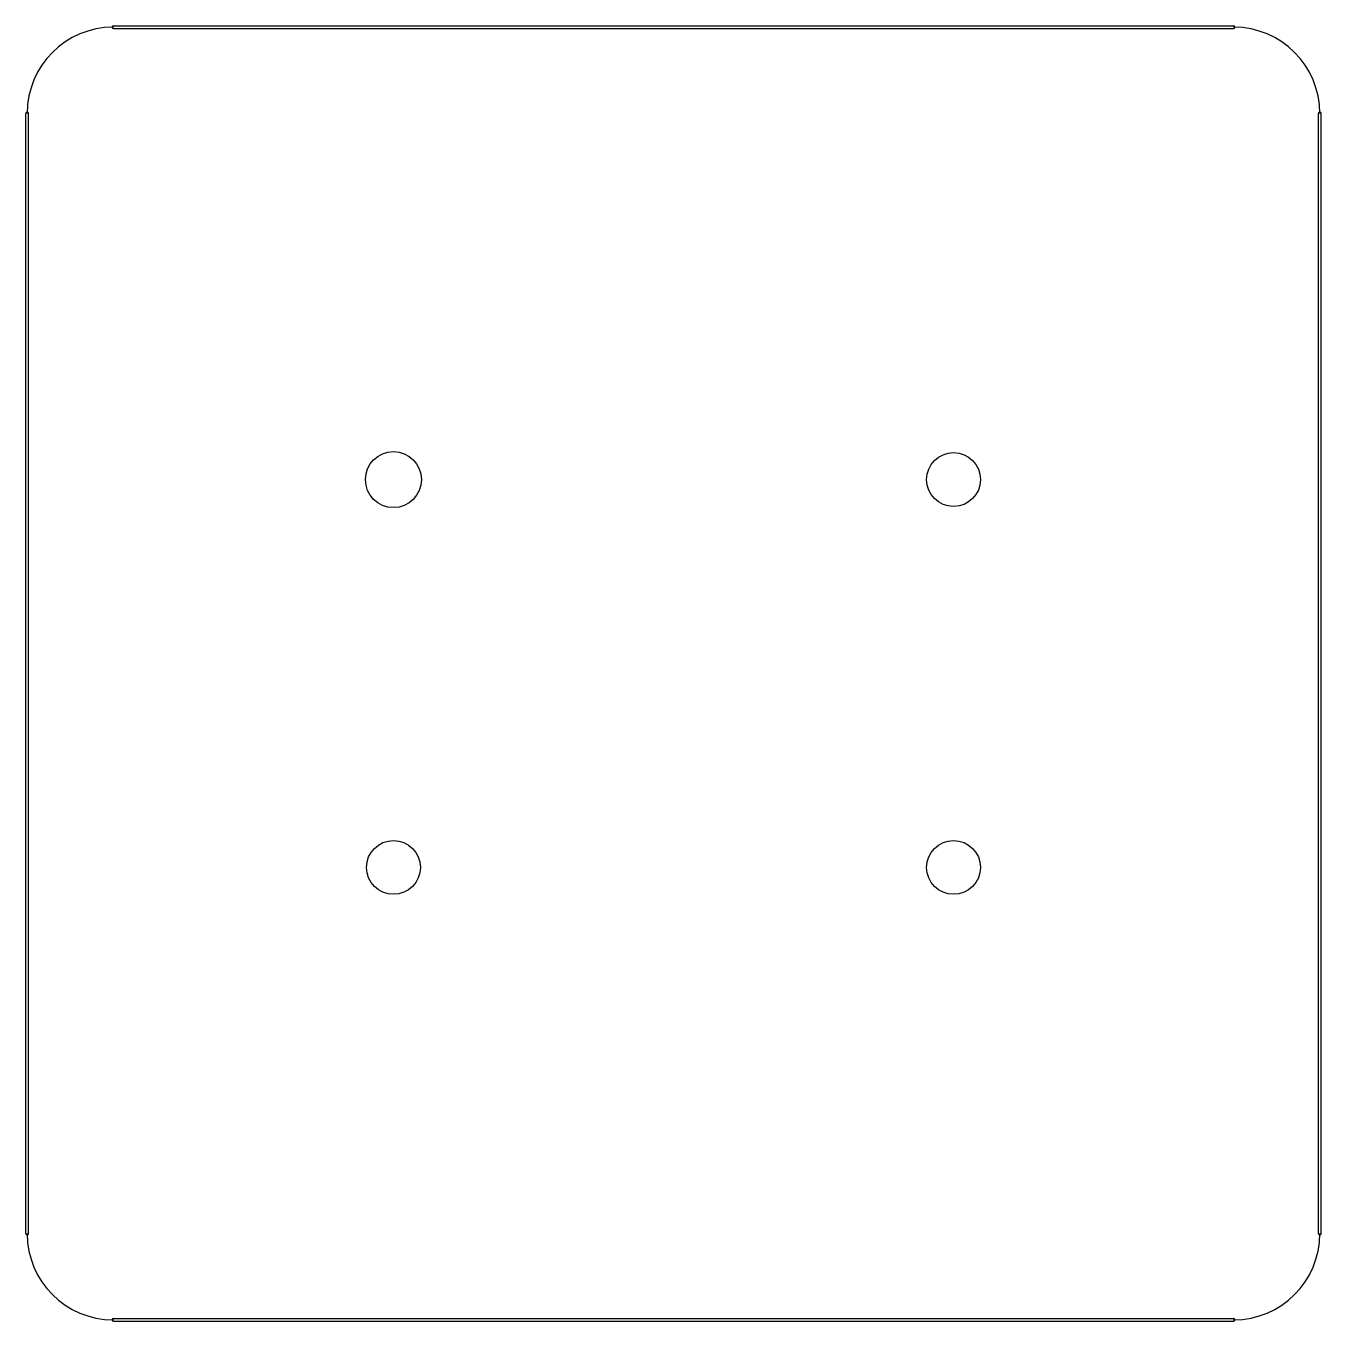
# Model space of a CAD drawing. Extents: x 203.1 to 279.5, y -152.5 to -76.1.
import ezdxf

# ---------------------------------------------------------------- set-up
doc = ezdxf.new("R2010")
doc.units = 0
doc.header["$MEASUREMENT"] = 0
doc.layers.add('BLACK', color=250, linetype='CONTINUOUS')

msp = doc.modelspace()

# ---------------------------------------------------------------- linework, layer by layer
at = {"layer": 'BLACK'}
for p, q in [((208.28, -76.125), (274.32, -76.125)), ((208.28, -76.275), (274.32, -76.275)), ((203.125, -147.32), (203.125, -81.28)), ((203.275, -147.32), (203.275, -81.28)), ((279.325, -147.32), (279.325, -81.28)), ((279.475, -147.32), (279.475, -81.28)), ((208.28, -152.325), (274.32, -152.325)), ((208.28, -152.475), (274.32, -152.475))]:
    msp.add_line(p, q, dxfattribs=at)
for centre, radius in [((224.79, -102.87), 1.649), ((257.81, -102.87), 1.588), ((224.79, -125.73), 1.587), ((257.81, -125.73), 1.587)]:
    msp.add_circle(centre, radius, dxfattribs=at)
for centre, radius, start, end in [((208.28, -81.28), 5.08, 90, 180), ((208.28, -76.2), 0.075, 90, 270), ((274.32, -76.2), 0.075, 270, 450), ((274.32, -81.28), 5.08, 0, 90), ((203.2, -81.28), 0.075, 360, 540), ((279.4, -81.28), 0.075, 360, 540), ((203.2, -147.32), 0.075, 180, 360), ((208.28, -147.32), 5.08, -180, -90), ((274.32, -147.32), 5.08, -90, 0), ((279.4, -147.32), 0.075, 180, 360), ((208.28, -152.4), 0.075, 90, 270), ((274.32, -152.4), 0.075, 270, 450)]:
    msp.add_arc(centre, radius, start, end, dxfattribs=at)

doc.saveas('drawing.dxf')
